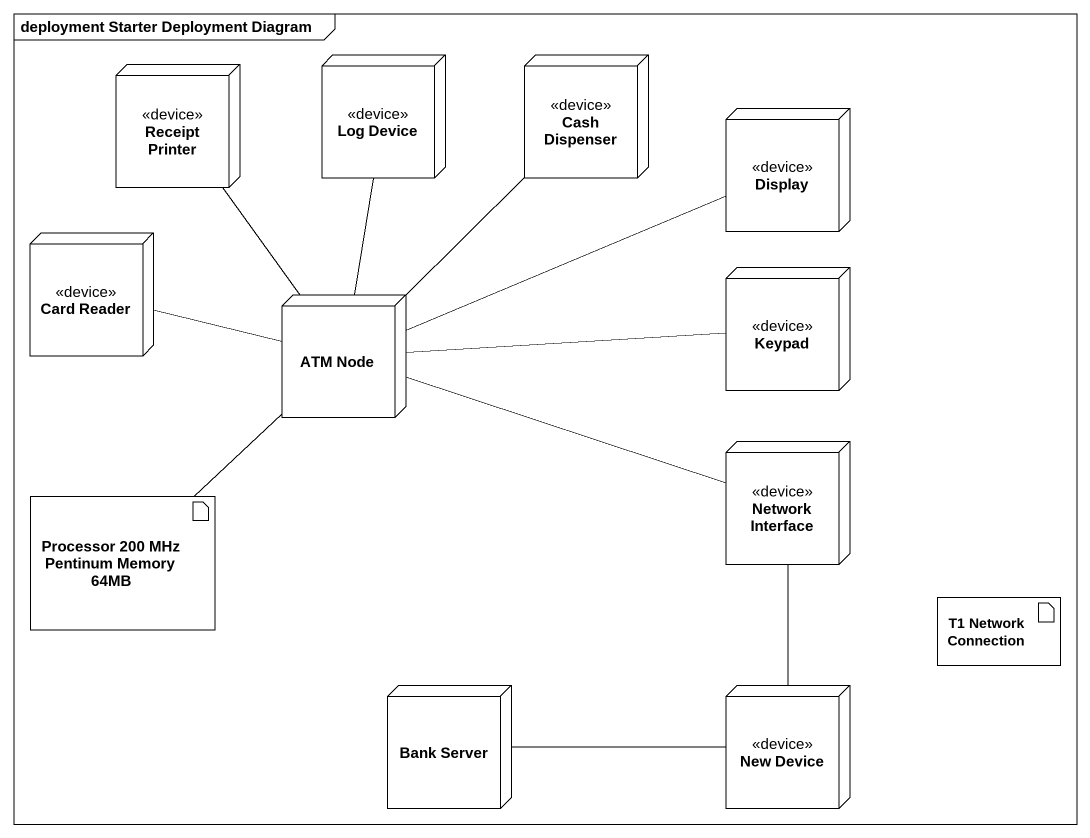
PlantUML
@startuml
mainframe deployment Starter Deployment Diagram
node "Receipt Printer" as Receipt_Printer <<device>>
node "Log Device" as Log_Device <<device>>
node "Cash Dispenser" as Cash_Dispenser <<device>>
node Display <<device>>
node "Card Reader" as Card_Reader <<device>>
node "ATM Node" as ATM_Node
node Keypad <<device>>
node "Network Interface" as Network_Interface <<device>>
artifact "Processor 200 MHz Pentinum Memory 64MB" as Processor_200_MHz_Pentinum
artifact "T1 Network Connection" as T1_Network_Connection
node "Bank Server" as Bank_Server
node "New Device" as New_Device <<device>>
Receipt_Printer -- ATM_Node
Log_Device -- ATM_Node
Cash_Dispenser -- ATM_Node
Card_Reader -right- ATM_Node
ATM_Node -right- Display
ATM_Node -right- Keypad
ATM_Node -right- Network_Interface
Network_Interface -- New_Device
Processor_200_MHz_Pentinum -up- ATM_Node
Bank_Server -right- New_Device
@enduml
